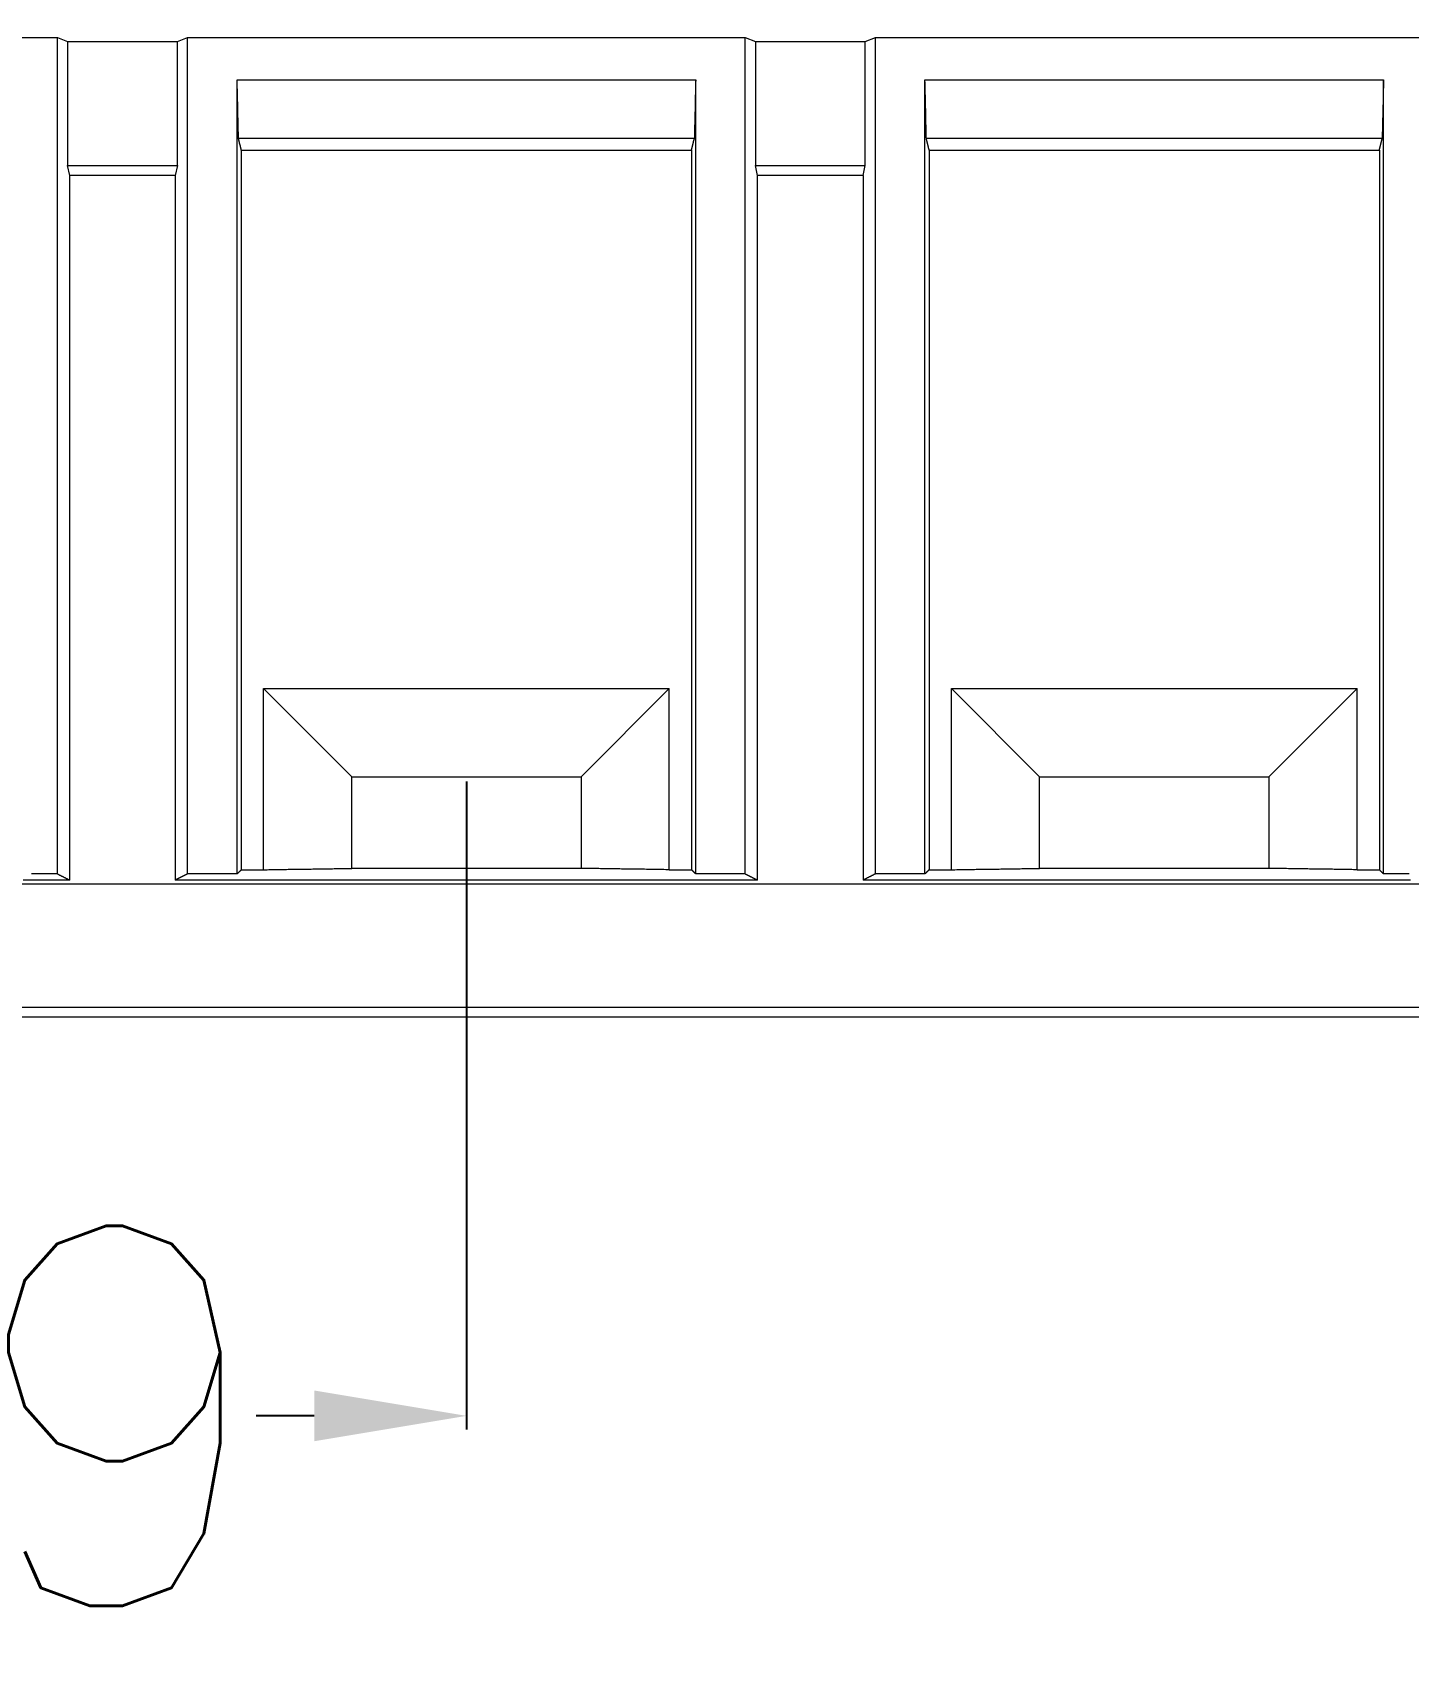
# Model space of a CAD drawing. Header units: millimetres. Extents: x 1136 to 1992, y 400 to 1005.
# Drawn here: x 1233.8 to 1251.89, y 635.07 to 656.54 of the extents above; entities that cross this region are included whole.
import ezdxf

# ---------------------------------------------------------------- set-up
doc = ezdxf.new("R2010")
doc.units = ezdxf.units.MM
doc.layers.add('6', color=7, linetype='Continuous', true_color=0xffffff)
doc.styles.get("Standard").update_dxf_attribs({"font": 'txt', "bigfont": 'gbcbig.shx'})
doc.dimstyles.get("Standard").update_dxf_attribs({"dimtxt": 5, "dimasz": 2, "dimexe": 0.18, "dimexo": 0.0625, "dimgap": 0.09, "dimtad": 0, "dimdec": 1, "dimdsep": 46, "dimtxsty": 'Standard', "dimcen": 0.09, "dimclrd": 5, "dimclre": 5, "dimclrt": 3, "dimadec": 0, "dimazin": 2, "dimtfac": 1, "dimtdec": 1, "dimtofl": 0, "dimtmove": 0, "dimatfit": 3, "dimfxl": 1, "dimtolj": 1, "dimtzin": 0, "dimarcsym": 0})

# ---------------------------------------------------------------- blocks, each defined once
blk = doc.blocks.new('*D105')
at = {"color": 5, "lineweight": -2}
for p, q in [((1212.867, 651.906), (1212.867, 662.823)), ((1214.867, 662.643), (1338.367, 662.643)), ((1481.212, 662.643), (1357.713, 662.643)), ((1483.212, 651.745), (1483.212, 662.823))]:
    blk.add_line(p, q, dxfattribs=at)
at = {"color": 5}
for points in [[(1214.867, 662.976), (1214.867, 662.31), (1212.867, 662.643)], [(1481.212, 662.976), (1481.212, 662.31), (1483.212, 662.643)]]:
    blk.add_solid(points, dxfattribs=at)
at = {"layer": 'Defpoints', "color": 0}
for p in [(1483.212, 662.643), (1212.867, 651.844), (1483.212, 651.683)]:
    blk.add_point(p, dxfattribs=at)
at = {"color": 3, "lineweight": 18, "insert": (1348.04, 662.643), "char_height": 5, "attachment_point": 5}
blk.add_mtext('\\A1;270.3', dxfattribs=at)
blk = doc.blocks.new('*D107')
at = {"color": 5, "lineweight": -2}
for p, q in [((1209.601, 655.745), (1209.601, 670.106)), ((1211.601, 669.926), (1337.95, 669.926)), ((1484.479, 669.926), (1358.13, 669.926)), ((1486.479, 655.792), (1486.479, 670.106))]:
    blk.add_line(p, q, dxfattribs=at)
at = {"color": 5}
for points in [[(1211.601, 670.259), (1211.601, 669.592), (1209.601, 669.926)], [(1484.479, 670.259), (1484.479, 669.592), (1486.479, 669.926)]]:
    blk.add_solid(points, dxfattribs=at)
at = {"layer": 'Defpoints', "color": 0}
for p in [(1486.479, 669.926), (1209.601, 655.682), (1486.479, 655.73)]:
    blk.add_point(p, dxfattribs=at)
at = {"color": 3, "lineweight": 18, "insert": (1348.04, 669.926), "char_height": 5, "attachment_point": 5}
blk.add_mtext('\\A1;276.9', dxfattribs=at)
blk = doc.blocks.new('*D109')
at = {"color": 5, "lineweight": -2}
for p, q in [((1239.5, 646.696), (1239.5, 638.172)), ((1230.455, 640.991), (1230.455, 638.172)), ((1232.455, 638.352), (1233.221, 638.352)), ((1237.5, 638.352), (1236.734, 638.352))]:
    blk.add_line(p, q, dxfattribs=at)
at = {"color": 5}
for points in [[(1232.455, 638.686), (1232.455, 638.019), (1230.455, 638.352)], [(1237.5, 638.686), (1237.5, 638.019), (1239.5, 638.352)]]:
    blk.add_solid(points, dxfattribs=at)
at = {"layer": 'Defpoints', "color": 0}
for p in [(1239.5, 646.758), (1230.455, 641.054), (1239.5, 638.352)]:
    blk.add_point(p, dxfattribs=at)
at = {"color": 3, "lineweight": 18, "insert": (1234.977, 638.352), "char_height": 5, "attachment_point": 5}
blk.add_mtext('\\A1;9', dxfattribs=at)

msp = doc.modelspace()

# ---------------------------------------------------------------- linework, layer by layer
at = {"layer": '6', "color": 92, "linetype": 'Continuous', "lineweight": 18}
for p, q in [((1226.788, 656.479), (1234.122, 656.479)), ((1234.122, 656.479), (1234.255, 656.426)), ((1234.122, 645.479), (1234.122, 656.479)), ((1234.255, 656.426), (1234.255, 654.794)), ((1234.255, 656.426), (1235.7, 656.426)), ((1235.7, 656.426), (1235.833, 656.479)), ((1235.7, 654.794), (1235.7, 656.426)), ((1235.833, 656.479), (1243.167, 656.479)), ((1235.833, 645.479), (1235.833, 656.479)), ((1243.167, 645.479), (1243.167, 656.479)), ((1243.167, 656.479), (1243.3, 656.426)), ((1243.3, 656.426), (1243.3, 654.794)), ((1243.3, 656.426), (1244.745, 656.426)), ((1244.745, 656.426), (1244.878, 656.479)), ((1244.745, 654.794), (1244.745, 656.426)), ((1244.878, 656.479), (1252.212, 656.479)), ((1244.878, 645.479), (1244.878, 656.479)), ((1236.485, 645.479), (1236.485, 655.924)), ((1242.515, 645.479), (1242.515, 655.924)), ((1245.53, 645.479), (1245.53, 655.924)), ((1251.56, 645.479), (1251.56, 655.924)), ((1236.54, 654.999), (1236.54, 645.535)), ((1242.46, 654.999), (1242.46, 645.535)), ((1245.585, 654.999), (1245.585, 645.535)), ((1251.505, 654.999), (1251.505, 645.535)), ((1234.255, 654.794), (1235.7, 654.794)), ((1234.283, 654.664), (1234.255, 654.794)), ((1235.7, 654.794), (1235.671, 654.664)), ((1243.3, 654.794), (1244.745, 654.794)), ((1243.328, 654.664), (1243.3, 654.794)), ((1244.716, 654.664), (1244.745, 654.794)), ((1234.283, 645.399), (1234.283, 654.664)), ((1235.671, 654.664), (1234.283, 654.664)), ((1235.671, 654.664), (1235.671, 645.399)), ((1243.328, 645.399), (1243.328, 654.664)), ((1244.716, 654.664), (1243.328, 654.664)), ((1244.716, 654.664), (1244.716, 645.399)), ((1236.832, 647.919), (1237.992, 646.758)), ((1236.832, 647.919), (1242.168, 647.919)), ((1236.832, 645.535), (1236.832, 647.919)), ((1242.168, 647.919), (1241.007, 646.758)), ((1242.168, 645.535), (1242.168, 647.919)), ((1245.877, 647.919), (1247.037, 646.758)), ((1245.877, 647.919), (1251.213, 647.919)), ((1245.877, 645.535), (1245.877, 647.919)), ((1251.213, 647.919), (1250.052, 646.758)), ((1251.213, 645.535), (1251.213, 647.919)), ((1237.992, 645.552), (1237.992, 646.758)), ((1237.992, 646.758), (1241.007, 646.758)), ((1241.007, 646.758), (1241.007, 645.552)), ((1247.037, 645.552), (1247.037, 646.758)), ((1247.037, 646.758), (1250.052, 646.758)), ((1250.052, 646.758), (1250.052, 645.552)), ((1217.792, 645.351), (1288.497, 645.351)), ((1342.613, 643.724), (1217.792, 643.724)), ((1219.401, 643.598), (1476.679, 643.598))]:
    msp.add_line(p, q, dxfattribs=at)
for points in [[(1236.485, 655.924), (1236.606, 655.924), (1236.726, 655.924), (1236.847, 655.924), (1236.967, 655.924), (1237.088, 655.924), (1237.209, 655.924), (1237.329, 655.924), (1237.45, 655.924), (1237.57, 655.924), (1237.691, 655.924), (1237.812, 655.924), (1237.932, 655.924), (1238.053, 655.924), (1238.173, 655.924), (1238.294, 655.924), (1238.415, 655.924), (1238.535, 655.924), (1238.656, 655.924), (1238.776, 655.924), (1238.897, 655.924), (1239.018, 655.924), (1239.138, 655.924), (1239.259, 655.924), (1239.379, 655.924), (1239.5, 655.924), (1239.621, 655.924), (1239.741, 655.924), (1239.862, 655.924), (1239.982, 655.924), (1240.103, 655.924), (1240.224, 655.924), (1240.344, 655.924), (1240.465, 655.924), (1240.585, 655.924), (1240.706, 655.924), (1240.827, 655.924), (1240.947, 655.924), (1241.068, 655.924), (1241.188, 655.924), (1241.309, 655.924), (1241.43, 655.924), (1241.55, 655.924), (1241.671, 655.924), (1241.791, 655.924), (1241.912, 655.924), (1242.033, 655.924), (1242.153, 655.924), (1242.274, 655.924), (1242.394, 655.924), (1242.515, 655.924)], [(1236.503, 655.15), (1236.502, 655.166), (1236.502, 655.181), (1236.501, 655.197), (1236.501, 655.212), (1236.501, 655.228), (1236.5, 655.243), (1236.5, 655.258), (1236.5, 655.274), (1236.499, 655.289), (1236.499, 655.305), (1236.499, 655.32), (1236.498, 655.336), (1236.498, 655.351), (1236.498, 655.367), (1236.497, 655.382), (1236.497, 655.398), (1236.497, 655.413), (1236.496, 655.429), (1236.496, 655.444), (1236.495, 655.46), (1236.495, 655.475), (1236.495, 655.491), (1236.494, 655.506), (1236.494, 655.522), (1236.494, 655.537), (1236.493, 655.552), (1236.493, 655.568), (1236.493, 655.583), (1236.492, 655.599), (1236.492, 655.614), (1236.492, 655.63), (1236.491, 655.645), (1236.491, 655.661), (1236.491, 655.676), (1236.49, 655.692), (1236.49, 655.707), (1236.49, 655.723), (1236.489, 655.738), (1236.489, 655.754), (1236.488, 655.769), (1236.488, 655.785), (1236.488, 655.8), (1236.487, 655.816), (1236.487, 655.831), (1236.487, 655.846), (1236.486, 655.862), (1236.486, 655.877), (1236.486, 655.893), (1236.485, 655.908), (1236.485, 655.924)], [(1242.515, 655.924), (1242.515, 655.908), (1242.514, 655.893), (1242.514, 655.877), (1242.514, 655.862), (1242.513, 655.846), (1242.513, 655.831), (1242.513, 655.816), (1242.512, 655.8), (1242.512, 655.785), (1242.511, 655.769), (1242.511, 655.754), (1242.511, 655.738), (1242.51, 655.723), (1242.51, 655.707), (1242.51, 655.692), (1242.509, 655.676), (1242.509, 655.661), (1242.509, 655.645), (1242.508, 655.63), (1242.508, 655.614), (1242.508, 655.599), (1242.507, 655.583), (1242.507, 655.568), (1242.507, 655.552), (1242.506, 655.537), (1242.506, 655.522), (1242.506, 655.506), (1242.505, 655.491), (1242.505, 655.475), (1242.504, 655.46), (1242.504, 655.444), (1242.504, 655.429), (1242.503, 655.413), (1242.503, 655.398), (1242.503, 655.382), (1242.502, 655.367), (1242.502, 655.351), (1242.502, 655.336), (1242.501, 655.32), (1242.501, 655.305), (1242.501, 655.289), (1242.5, 655.274), (1242.5, 655.258), (1242.5, 655.243), (1242.499, 655.228), (1242.499, 655.212), (1242.498, 655.197), (1242.498, 655.181), (1242.498, 655.166), (1242.497, 655.15)], [(1245.53, 655.924), (1245.651, 655.924), (1245.771, 655.924), (1245.892, 655.924), (1246.012, 655.924), (1246.133, 655.924), (1246.254, 655.924), (1246.374, 655.924), (1246.495, 655.924), (1246.615, 655.924), (1246.736, 655.924), (1246.857, 655.924), (1246.977, 655.924), (1247.098, 655.924), (1247.218, 655.924), (1247.339, 655.924), (1247.46, 655.924), (1247.58, 655.924), (1247.701, 655.924), (1247.821, 655.924), (1247.942, 655.924), (1248.063, 655.924), (1248.183, 655.924), (1248.304, 655.924), (1248.424, 655.924), (1248.545, 655.924), (1248.666, 655.924), (1248.786, 655.924), (1248.907, 655.924), (1249.027, 655.924), (1249.148, 655.924), (1249.269, 655.924), (1249.389, 655.924), (1249.51, 655.924), (1249.63, 655.924), (1249.751, 655.924), (1249.872, 655.924), (1249.992, 655.924), (1250.113, 655.924), (1250.233, 655.924), (1250.354, 655.924), (1250.475, 655.924), (1250.595, 655.924), (1250.716, 655.924), (1250.836, 655.924), (1250.957, 655.924), (1251.078, 655.924), (1251.198, 655.924), (1251.319, 655.924), (1251.439, 655.924), (1251.56, 655.924)], [(1245.548, 655.15), (1245.547, 655.166), (1245.547, 655.181), (1245.546, 655.197), (1245.546, 655.212), (1245.546, 655.228), (1245.545, 655.243), (1245.545, 655.258), (1245.545, 655.274), (1245.544, 655.289), (1245.544, 655.305), (1245.544, 655.32), (1245.543, 655.336), (1245.543, 655.351), (1245.543, 655.367), (1245.542, 655.382), (1245.542, 655.398), (1245.542, 655.413), (1245.541, 655.429), (1245.541, 655.444), (1245.54, 655.46), (1245.54, 655.475), (1245.54, 655.491), (1245.539, 655.506), (1245.539, 655.522), (1245.539, 655.537), (1245.538, 655.552), (1245.538, 655.568), (1245.538, 655.583), (1245.537, 655.599), (1245.537, 655.614), (1245.537, 655.63), (1245.536, 655.645), (1245.536, 655.661), (1245.536, 655.676), (1245.535, 655.692), (1245.535, 655.707), (1245.535, 655.723), (1245.534, 655.738), (1245.534, 655.754), (1245.533, 655.769), (1245.533, 655.785), (1245.533, 655.8), (1245.532, 655.816), (1245.532, 655.831), (1245.532, 655.846), (1245.531, 655.862), (1245.531, 655.877), (1245.531, 655.893), (1245.53, 655.908), (1245.53, 655.924)], [(1251.56, 655.924), (1251.56, 655.908), (1251.559, 655.893), (1251.559, 655.877), (1251.559, 655.862), (1251.558, 655.846), (1251.558, 655.831), (1251.558, 655.816), (1251.557, 655.8), (1251.557, 655.785), (1251.556, 655.769), (1251.556, 655.754), (1251.556, 655.738), (1251.555, 655.723), (1251.555, 655.707), (1251.555, 655.692), (1251.554, 655.676), (1251.554, 655.661), (1251.554, 655.645), (1251.553, 655.63), (1251.553, 655.614), (1251.553, 655.599), (1251.552, 655.583), (1251.552, 655.568), (1251.552, 655.552), (1251.551, 655.537), (1251.551, 655.522), (1251.551, 655.506), (1251.55, 655.491), (1251.55, 655.475), (1251.549, 655.46), (1251.549, 655.444), (1251.549, 655.429), (1251.548, 655.413), (1251.548, 655.398), (1251.548, 655.382), (1251.547, 655.367), (1251.547, 655.351), (1251.547, 655.336), (1251.546, 655.32), (1251.546, 655.305), (1251.546, 655.289), (1251.545, 655.274), (1251.545, 655.258), (1251.545, 655.243), (1251.544, 655.228), (1251.544, 655.212), (1251.543, 655.197), (1251.543, 655.181), (1251.543, 655.166), (1251.542, 655.15)], [(1236.54, 654.999), (1236.539, 655.002), (1236.539, 655.005), (1236.538, 655.008), (1236.537, 655.011), (1236.536, 655.014), (1236.536, 655.017), (1236.535, 655.02), (1236.534, 655.023), (1236.533, 655.026), (1236.533, 655.029), (1236.532, 655.032), (1236.531, 655.035), (1236.53, 655.038), (1236.53, 655.041), (1236.529, 655.045), (1236.528, 655.048), (1236.527, 655.051), (1236.527, 655.054), (1236.526, 655.057), (1236.525, 655.06), (1236.524, 655.063), (1236.524, 655.066), (1236.523, 655.069), (1236.522, 655.072), (1236.521, 655.075), (1236.521, 655.078), (1236.52, 655.081), (1236.519, 655.084), (1236.518, 655.087), (1236.518, 655.09), (1236.517, 655.093), (1236.516, 655.096), (1236.515, 655.099), (1236.515, 655.102), (1236.514, 655.105), (1236.513, 655.108), (1236.512, 655.111), (1236.512, 655.114), (1236.511, 655.117), (1236.51, 655.12), (1236.509, 655.123), (1236.509, 655.126), (1236.508, 655.129), (1236.507, 655.132), (1236.506, 655.135), (1236.506, 655.138), (1236.505, 655.141), (1236.504, 655.144), (1236.503, 655.147), (1236.503, 655.15)], [(1242.497, 655.15), (1242.378, 655.15), (1242.258, 655.15), (1242.138, 655.15), (1242.018, 655.15), (1241.898, 655.15), (1241.778, 655.15), (1241.658, 655.15), (1241.538, 655.15), (1241.418, 655.15), (1241.298, 655.15), (1241.179, 655.15), (1241.059, 655.15), (1240.939, 655.15), (1240.819, 655.15), (1240.699, 655.15), (1240.579, 655.15), (1240.459, 655.15), (1240.339, 655.15), (1240.219, 655.15), (1240.099, 655.15), (1239.98, 655.15), (1239.86, 655.15), (1239.74, 655.15), (1239.62, 655.15), (1239.5, 655.15), (1239.38, 655.15), (1239.26, 655.15), (1239.14, 655.15), (1239.02, 655.15), (1238.9, 655.15), (1238.781, 655.15), (1238.661, 655.15), (1238.541, 655.15), (1238.421, 655.15), (1238.301, 655.15), (1238.181, 655.15), (1238.061, 655.15), (1237.941, 655.15), (1237.821, 655.15), (1237.701, 655.15), (1237.582, 655.15), (1237.462, 655.15), (1237.342, 655.15), (1237.222, 655.15), (1237.102, 655.15), (1236.982, 655.15), (1236.862, 655.15), (1236.742, 655.15), (1236.622, 655.15), (1236.503, 655.15)], [(1242.46, 654.999), (1242.46, 655.002), (1242.461, 655.005), (1242.462, 655.008), (1242.463, 655.011), (1242.463, 655.014), (1242.464, 655.017), (1242.465, 655.02), (1242.466, 655.023), (1242.467, 655.026), (1242.467, 655.029), (1242.468, 655.032), (1242.469, 655.035), (1242.47, 655.038), (1242.47, 655.041), (1242.471, 655.045), (1242.472, 655.048), (1242.473, 655.051), (1242.473, 655.054), (1242.474, 655.057), (1242.475, 655.06), (1242.476, 655.063), (1242.476, 655.066), (1242.477, 655.069), (1242.478, 655.072), (1242.479, 655.075), (1242.479, 655.078), (1242.48, 655.081), (1242.481, 655.084), (1242.482, 655.087), (1242.482, 655.09), (1242.483, 655.093), (1242.484, 655.096), (1242.485, 655.099), (1242.485, 655.102), (1242.486, 655.105), (1242.487, 655.108), (1242.488, 655.111), (1242.488, 655.114), (1242.489, 655.117), (1242.49, 655.12), (1242.491, 655.123), (1242.491, 655.126), (1242.492, 655.129), (1242.493, 655.132), (1242.494, 655.135), (1242.494, 655.138), (1242.495, 655.141), (1242.496, 655.144), (1242.497, 655.147), (1242.497, 655.15)], [(1251.542, 655.15), (1251.423, 655.15), (1251.303, 655.15), (1251.183, 655.15), (1251.063, 655.15), (1250.943, 655.15), (1250.823, 655.15), (1250.703, 655.15), (1250.583, 655.15), (1250.463, 655.15), (1250.343, 655.15), (1250.224, 655.15), (1250.104, 655.15), (1249.984, 655.15), (1249.864, 655.15), (1249.744, 655.15), (1249.624, 655.15), (1249.504, 655.15), (1249.384, 655.15), (1249.264, 655.15), (1249.144, 655.15), (1249.025, 655.15), (1248.905, 655.15), (1248.785, 655.15), (1248.665, 655.15), (1248.545, 655.15), (1248.425, 655.15), (1248.305, 655.15), (1248.185, 655.15), (1248.065, 655.15), (1247.945, 655.15), (1247.826, 655.15), (1247.706, 655.15), (1247.586, 655.15), (1247.466, 655.15), (1247.346, 655.15), (1247.226, 655.15), (1247.106, 655.15), (1246.986, 655.15), (1246.866, 655.15), (1246.746, 655.15), (1246.627, 655.15), (1246.507, 655.15), (1246.387, 655.15), (1246.267, 655.15), (1246.147, 655.15), (1246.027, 655.15), (1245.907, 655.15), (1245.787, 655.15), (1245.667, 655.15), (1245.548, 655.15)], [(1245.585, 654.999), (1245.584, 655.002), (1245.584, 655.005), (1245.583, 655.008), (1245.582, 655.011), (1245.581, 655.014), (1245.581, 655.017), (1245.58, 655.02), (1245.579, 655.023), (1245.578, 655.026), (1245.578, 655.029), (1245.577, 655.032), (1245.576, 655.035), (1245.575, 655.038), (1245.575, 655.041), (1245.574, 655.045), (1245.573, 655.048), (1245.572, 655.051), (1245.572, 655.054), (1245.571, 655.057), (1245.57, 655.06), (1245.569, 655.063), (1245.569, 655.066), (1245.568, 655.069), (1245.567, 655.072), (1245.566, 655.075), (1245.566, 655.078), (1245.565, 655.081), (1245.564, 655.084), (1245.563, 655.087), (1245.563, 655.09), (1245.562, 655.093), (1245.561, 655.096), (1245.56, 655.099), (1245.56, 655.102), (1245.559, 655.105), (1245.558, 655.108), (1245.557, 655.111), (1245.557, 655.114), (1245.556, 655.117), (1245.555, 655.12), (1245.554, 655.123), (1245.554, 655.126), (1245.553, 655.129), (1245.552, 655.132), (1245.551, 655.135), (1245.551, 655.138), (1245.55, 655.141), (1245.549, 655.144), (1245.548, 655.147), (1245.548, 655.15)], [(1251.505, 654.999), (1251.505, 655.002), (1251.506, 655.005), (1251.507, 655.008), (1251.508, 655.011), (1251.508, 655.014), (1251.509, 655.017), (1251.51, 655.02), (1251.511, 655.023), (1251.512, 655.026), (1251.512, 655.029), (1251.513, 655.032), (1251.514, 655.035), (1251.515, 655.038), (1251.515, 655.041), (1251.516, 655.045), (1251.517, 655.048), (1251.518, 655.051), (1251.518, 655.054), (1251.519, 655.057), (1251.52, 655.06), (1251.521, 655.063), (1251.521, 655.066), (1251.522, 655.069), (1251.523, 655.072), (1251.524, 655.075), (1251.524, 655.078), (1251.525, 655.081), (1251.526, 655.084), (1251.527, 655.087), (1251.527, 655.09), (1251.528, 655.093), (1251.529, 655.096), (1251.53, 655.099), (1251.53, 655.102), (1251.531, 655.105), (1251.532, 655.108), (1251.533, 655.111), (1251.533, 655.114), (1251.534, 655.117), (1251.535, 655.12), (1251.536, 655.123), (1251.536, 655.126), (1251.537, 655.129), (1251.538, 655.132), (1251.539, 655.135), (1251.539, 655.138), (1251.54, 655.141), (1251.541, 655.144), (1251.542, 655.147), (1251.542, 655.15)], [(1236.54, 654.999), (1236.659, 654.999), (1236.777, 654.999), (1236.895, 654.999), (1237.014, 654.999), (1237.132, 654.999), (1237.251, 654.999), (1237.369, 654.999), (1237.487, 654.999), (1237.606, 654.999), (1237.724, 654.999), (1237.843, 654.999), (1237.961, 654.999), (1238.079, 654.999), (1238.198, 654.999), (1238.316, 654.999), (1238.434, 654.999), (1238.553, 654.999), (1238.671, 654.999), (1238.79, 654.999), (1238.908, 654.999), (1239.026, 654.999), (1239.145, 654.999), (1239.263, 654.999), (1239.382, 654.999), (1239.5, 654.999), (1239.618, 654.999), (1239.737, 654.999), (1239.855, 654.999), (1239.974, 654.999), (1240.092, 654.999), (1240.21, 654.999), (1240.329, 654.999), (1240.447, 654.999), (1240.565, 654.999), (1240.684, 654.999), (1240.802, 654.999), (1240.921, 654.999), (1241.039, 654.999), (1241.157, 654.999), (1241.276, 654.999), (1241.394, 654.999), (1241.513, 654.999), (1241.631, 654.999), (1241.749, 654.999), (1241.868, 654.999), (1241.986, 654.999), (1242.105, 654.999), (1242.223, 654.999), (1242.341, 654.999), (1242.46, 654.999)], [(1245.585, 654.999), (1245.704, 654.999), (1245.822, 654.999), (1245.94, 654.999), (1246.059, 654.999), (1246.177, 654.999), (1246.296, 654.999), (1246.414, 654.999), (1246.532, 654.999), (1246.651, 654.999), (1246.769, 654.999), (1246.888, 654.999), (1247.006, 654.999), (1247.124, 654.999), (1247.243, 654.999), (1247.361, 654.999), (1247.479, 654.999), (1247.598, 654.999), (1247.716, 654.999), (1247.835, 654.999), (1247.953, 654.999), (1248.071, 654.999), (1248.19, 654.999), (1248.308, 654.999), (1248.427, 654.999), (1248.545, 654.999), (1248.663, 654.999), (1248.782, 654.999), (1248.9, 654.999), (1249.019, 654.999), (1249.137, 654.999), (1249.255, 654.999), (1249.374, 654.999), (1249.492, 654.999), (1249.61, 654.999), (1249.729, 654.999), (1249.847, 654.999), (1249.966, 654.999), (1250.084, 654.999), (1250.202, 654.999), (1250.321, 654.999), (1250.439, 654.999), (1250.558, 654.999), (1250.676, 654.999), (1250.794, 654.999), (1250.913, 654.999), (1251.031, 654.999), (1251.15, 654.999), (1251.268, 654.999), (1251.386, 654.999), (1251.505, 654.999)], [(1234.122, 645.479), (1234.109, 645.479), (1234.096, 645.479), (1234.083, 645.479), (1234.07, 645.479), (1234.057, 645.479), (1234.044, 645.479), (1234.031, 645.479), (1234.018, 645.479), (1234.005, 645.479), (1233.992, 645.479), (1233.979, 645.479), (1233.966, 645.479), (1233.953, 645.479), (1233.94, 645.479), (1233.926, 645.479), (1233.913, 645.479), (1233.9, 645.479), (1233.887, 645.479), (1233.874, 645.479), (1233.861, 645.479), (1233.848, 645.479), (1233.835, 645.479), (1233.822, 645.479), (1233.809, 645.479), (1233.796, 645.479), (1233.783, 645.479)], [(1234.122, 645.479), (1234.125, 645.478), (1234.129, 645.476), (1234.132, 645.475), (1234.135, 645.473), (1234.138, 645.471), (1234.141, 645.47), (1234.145, 645.468), (1234.148, 645.467), (1234.151, 645.465), (1234.154, 645.463), (1234.158, 645.462), (1234.161, 645.46), (1234.164, 645.458), (1234.167, 645.457), (1234.171, 645.455), (1234.174, 645.454), (1234.177, 645.452), (1234.18, 645.45), (1234.183, 645.449), (1234.187, 645.447), (1234.19, 645.446), (1234.193, 645.444), (1234.196, 645.442), (1234.2, 645.441), (1234.203, 645.439), (1234.206, 645.437), (1234.209, 645.436), (1234.212, 645.434), (1234.216, 645.433), (1234.219, 645.431), (1234.222, 645.429), (1234.225, 645.428), (1234.229, 645.426), (1234.232, 645.425), (1234.235, 645.423), (1234.238, 645.421), (1234.242, 645.42), (1234.245, 645.418), (1234.248, 645.416), (1234.251, 645.415), (1234.254, 645.413), (1234.258, 645.412), (1234.261, 645.41), (1234.264, 645.408), (1234.267, 645.407), (1234.271, 645.405), (1234.274, 645.404), (1234.277, 645.402), (1234.28, 645.4), (1234.283, 645.399)], [(1235.833, 645.479), (1235.83, 645.478), (1235.826, 645.476), (1235.823, 645.475), (1235.82, 645.473), (1235.817, 645.471), (1235.813, 645.47), (1235.81, 645.468), (1235.807, 645.467), (1235.804, 645.465), (1235.801, 645.463), (1235.797, 645.462), (1235.794, 645.46), (1235.791, 645.458), (1235.788, 645.457), (1235.784, 645.455), (1235.781, 645.454), (1235.778, 645.452), (1235.775, 645.45), (1235.772, 645.449), (1235.768, 645.447), (1235.765, 645.446), (1235.762, 645.444), (1235.759, 645.442), (1235.755, 645.441), (1235.752, 645.439), (1235.749, 645.437), (1235.746, 645.436), (1235.742, 645.434), (1235.739, 645.433), (1235.736, 645.431), (1235.733, 645.429), (1235.73, 645.428), (1235.726, 645.426), (1235.723, 645.425), (1235.72, 645.423), (1235.717, 645.421), (1235.713, 645.42), (1235.71, 645.418), (1235.707, 645.416), (1235.704, 645.415), (1235.701, 645.413), (1235.697, 645.412), (1235.694, 645.41), (1235.691, 645.408), (1235.688, 645.407), (1235.684, 645.405), (1235.681, 645.404), (1235.678, 645.402), (1235.675, 645.4), (1235.671, 645.399)], [(1236.485, 645.479), (1236.472, 645.479), (1236.459, 645.479), (1236.446, 645.479), (1236.433, 645.479), (1236.42, 645.479), (1236.407, 645.479), (1236.394, 645.479), (1236.381, 645.479), (1236.368, 645.479), (1236.355, 645.479), (1236.342, 645.479), (1236.328, 645.479), (1236.315, 645.479), (1236.302, 645.479), (1236.289, 645.479), (1236.276, 645.479), (1236.263, 645.479), (1236.25, 645.479), (1236.237, 645.479), (1236.224, 645.479), (1236.211, 645.479), (1236.198, 645.479), (1236.185, 645.479), (1236.172, 645.479), (1236.159, 645.479), (1236.146, 645.479), (1236.133, 645.479), (1236.12, 645.479), (1236.107, 645.479), (1236.094, 645.479), (1236.081, 645.479), (1236.068, 645.479), (1236.055, 645.479), (1236.042, 645.479), (1236.028, 645.479), (1236.015, 645.479), (1236.002, 645.479), (1235.989, 645.479), (1235.976, 645.479), (1235.963, 645.479), (1235.95, 645.479), (1235.937, 645.479), (1235.924, 645.479), (1235.911, 645.479), (1235.898, 645.479), (1235.885, 645.479), (1235.872, 645.479), (1235.859, 645.479), (1235.846, 645.479), (1235.833, 645.479)], [(1236.54, 645.535), (1236.539, 645.534), (1236.538, 645.532), (1236.537, 645.531), (1236.536, 645.53), (1236.535, 645.529), (1236.534, 645.528), (1236.532, 645.527), (1236.531, 645.526), (1236.53, 645.525), (1236.529, 645.524), (1236.528, 645.523), (1236.527, 645.521), (1236.526, 645.52), (1236.525, 645.519), (1236.524, 645.518), (1236.523, 645.517), (1236.521, 645.516), (1236.52, 645.515), (1236.519, 645.514), (1236.518, 645.513), (1236.517, 645.511), (1236.516, 645.51), (1236.515, 645.509), (1236.514, 645.508), (1236.513, 645.507), (1236.511, 645.506), (1236.51, 645.505), (1236.509, 645.504), (1236.508, 645.503), (1236.507, 645.502), (1236.506, 645.5), (1236.505, 645.499), (1236.504, 645.498), (1236.503, 645.497), (1236.502, 645.496), (1236.5, 645.495), (1236.499, 645.494), (1236.498, 645.493), (1236.497, 645.492), (1236.496, 645.49), (1236.495, 645.489), (1236.494, 645.488), (1236.493, 645.487), (1236.492, 645.486), (1236.491, 645.485), (1236.489, 645.484), (1236.488, 645.483), (1236.487, 645.482), (1236.486, 645.481), (1236.485, 645.479)], [(1236.54, 645.535), (1236.546, 645.535), (1236.552, 645.535), (1236.558, 645.535), (1236.564, 645.535), (1236.569, 645.535), (1236.575, 645.535), (1236.581, 645.535), (1236.587, 645.535), (1236.593, 645.535), (1236.599, 645.535), (1236.604, 645.535), (1236.61, 645.535), (1236.616, 645.535), (1236.622, 645.535), (1236.628, 645.535), (1236.634, 645.535), (1236.639, 645.535), (1236.645, 645.535), (1236.651, 645.535), (1236.657, 645.535), (1236.663, 645.535), (1236.669, 645.535), (1236.674, 645.535), (1236.68, 645.535), (1236.686, 645.535), (1236.692, 645.535), (1236.698, 645.535), (1236.704, 645.535), (1236.709, 645.535), (1236.715, 645.535), (1236.721, 645.535), (1236.727, 645.535), (1236.733, 645.535), (1236.739, 645.535), (1236.744, 645.535), (1236.75, 645.535), (1236.756, 645.535), (1236.762, 645.535), (1236.768, 645.535), (1236.774, 645.535), (1236.779, 645.535), (1236.785, 645.535), (1236.791, 645.535), (1236.797, 645.535), (1236.803, 645.535), (1236.809, 645.535), (1236.814, 645.535), (1236.82, 645.535), (1236.826, 645.535), (1236.832, 645.535)], [(1236.832, 645.535), (1236.855, 645.535), (1236.878, 645.535), (1236.902, 645.536), (1236.925, 645.536), (1236.948, 645.536), (1236.971, 645.537), (1236.994, 645.537), (1237.018, 645.537), (1237.041, 645.538), (1237.064, 645.538), (1237.087, 645.539), (1237.111, 645.539), (1237.134, 645.539), (1237.157, 645.54), (1237.18, 645.54), (1237.203, 645.54), (1237.227, 645.541), (1237.25, 645.541), (1237.273, 645.541), (1237.296, 645.542), (1237.319, 645.542), (1237.343, 645.542), (1237.366, 645.543), (1237.389, 645.543), (1237.412, 645.543), (1237.435, 645.544), (1237.459, 645.544), (1237.482, 645.545), (1237.505, 645.545), (1237.528, 645.545), (1237.551, 645.546), (1237.575, 645.546), (1237.598, 645.546), (1237.621, 645.547), (1237.644, 645.547), (1237.668, 645.547), (1237.691, 645.548), (1237.714, 645.548), (1237.737, 645.548), (1237.76, 645.549), (1237.784, 645.549), (1237.807, 645.549), (1237.83, 645.55), (1237.853, 645.55), (1237.876, 645.55), (1237.9, 645.551), (1237.923, 645.551), (1237.946, 645.552), (1237.969, 645.552), (1237.992, 645.552)], [(1241.007, 645.552), (1240.947, 645.552), (1240.887, 645.552), (1240.827, 645.552), (1240.766, 645.552), (1240.706, 645.552), (1240.646, 645.552), (1240.585, 645.552), (1240.525, 645.552), (1240.465, 645.552), (1240.404, 645.552), (1240.344, 645.552), (1240.284, 645.552), (1240.224, 645.552), (1240.163, 645.552), (1240.103, 645.552), (1240.043, 645.552), (1239.982, 645.552), (1239.922, 645.552), (1239.862, 645.552), (1239.801, 645.552), (1239.741, 645.552), (1239.681, 645.552), (1239.621, 645.552), (1239.56, 645.552), (1239.5, 645.552), (1239.44, 645.552), (1239.379, 645.552), (1239.319, 645.552), (1239.259, 645.552), (1239.198, 645.552), (1239.138, 645.552), (1239.078, 645.552), (1239.018, 645.552), (1238.957, 645.552), (1238.897, 645.552), (1238.837, 645.552), (1238.776, 645.552), (1238.716, 645.552), (1238.656, 645.552), (1238.595, 645.552), (1238.535, 645.552), (1238.475, 645.552), (1238.415, 645.552), (1238.354, 645.552), (1238.294, 645.552), (1238.234, 645.552), (1238.173, 645.552), (1238.113, 645.552), (1238.053, 645.552), (1237.992, 645.552)], [(1242.168, 645.535), (1242.145, 645.535), (1242.122, 645.535), (1242.098, 645.536), (1242.075, 645.536), (1242.052, 645.536), (1242.029, 645.537), (1242.005, 645.537), (1241.982, 645.537), (1241.959, 645.538), (1241.936, 645.538), (1241.913, 645.539), (1241.889, 645.539), (1241.866, 645.539), (1241.843, 645.54), (1241.82, 645.54), (1241.797, 645.54), (1241.773, 645.541), (1241.75, 645.541), (1241.727, 645.541), (1241.704, 645.542), (1241.681, 645.542), (1241.657, 645.542), (1241.634, 645.543), (1241.611, 645.543), (1241.588, 645.543), (1241.565, 645.544), (1241.541, 645.544), (1241.518, 645.545), (1241.495, 645.545), (1241.472, 645.545), (1241.448, 645.546), (1241.425, 645.546), (1241.402, 645.546), (1241.379, 645.547), (1241.356, 645.547), (1241.332, 645.547), (1241.309, 645.548), (1241.286, 645.548), (1241.263, 645.548), (1241.24, 645.549), (1241.216, 645.549), (1241.193, 645.549), (1241.17, 645.55), (1241.147, 645.55), (1241.124, 645.55), (1241.1, 645.551), (1241.077, 645.551), (1241.054, 645.552), (1241.031, 645.552), (1241.007, 645.552)], [(1242.168, 645.535), (1242.174, 645.535), (1242.18, 645.535), (1242.185, 645.535), (1242.191, 645.535), (1242.197, 645.535), (1242.203, 645.535), (1242.209, 645.535), (1242.215, 645.535), (1242.22, 645.535), (1242.226, 645.535), (1242.232, 645.535), (1242.238, 645.535), (1242.244, 645.535), (1242.25, 645.535), (1242.255, 645.535), (1242.261, 645.535), (1242.267, 645.535), (1242.273, 645.535), (1242.279, 645.535), (1242.285, 645.535), (1242.29, 645.535), (1242.296, 645.535), (1242.302, 645.535), (1242.308, 645.535), (1242.314, 645.535), (1242.32, 645.535), (1242.326, 645.535), (1242.331, 645.535), (1242.337, 645.535), (1242.343, 645.535), (1242.349, 645.535), (1242.355, 645.535), (1242.361, 645.535), (1242.366, 645.535), (1242.372, 645.535), (1242.378, 645.535), (1242.384, 645.535), (1242.39, 645.535), (1242.396, 645.535), (1242.401, 645.535), (1242.407, 645.535), (1242.413, 645.535), (1242.419, 645.535), (1242.425, 645.535), (1242.431, 645.535), (1242.436, 645.535), (1242.442, 645.535), (1242.448, 645.535), (1242.454, 645.535), (1242.46, 645.535)], [(1242.515, 645.479), (1242.514, 645.481), (1242.513, 645.482), (1242.512, 645.483), (1242.511, 645.484), (1242.509, 645.485), (1242.508, 645.486), (1242.507, 645.487), (1242.506, 645.488), (1242.505, 645.489), (1242.504, 645.49), (1242.503, 645.492), (1242.502, 645.493), (1242.501, 645.494), (1242.5, 645.495), (1242.498, 645.496), (1242.497, 645.497), (1242.496, 645.498), (1242.495, 645.499), (1242.494, 645.5), (1242.493, 645.502), (1242.492, 645.503), (1242.491, 645.504), (1242.49, 645.505), (1242.488, 645.506), (1242.487, 645.507), (1242.486, 645.508), (1242.485, 645.509), (1242.484, 645.51), (1242.483, 645.511), (1242.482, 645.513), (1242.481, 645.514), (1242.48, 645.515), (1242.479, 645.516), (1242.477, 645.517), (1242.476, 645.518), (1242.475, 645.519), (1242.474, 645.52), (1242.473, 645.521), (1242.472, 645.523), (1242.471, 645.524), (1242.47, 645.525), (1242.469, 645.526), (1242.467, 645.527), (1242.466, 645.528), (1242.465, 645.529), (1242.464, 645.53), (1242.463, 645.531), (1242.462, 645.532), (1242.461, 645.534), (1242.46, 645.535)], [(1243.167, 645.479), (1243.154, 645.479), (1243.141, 645.479), (1243.128, 645.479), (1243.115, 645.479), (1243.102, 645.479), (1243.089, 645.479), (1243.076, 645.479), (1243.063, 645.479), (1243.05, 645.479), (1243.037, 645.479), (1243.024, 645.479), (1243.011, 645.479), (1242.998, 645.479), (1242.985, 645.479), (1242.971, 645.479), (1242.958, 645.479), (1242.945, 645.479), (1242.932, 645.479), (1242.919, 645.479), (1242.906, 645.479), (1242.893, 645.479), (1242.88, 645.479), (1242.867, 645.479), (1242.854, 645.479), (1242.841, 645.479), (1242.828, 645.479), (1242.815, 645.479), (1242.802, 645.479), (1242.789, 645.479), (1242.776, 645.479), (1242.763, 645.479), (1242.75, 645.479), (1242.737, 645.479), (1242.724, 645.479), (1242.711, 645.479), (1242.698, 645.479), (1242.685, 645.479), (1242.671, 645.479), (1242.658, 645.479), (1242.645, 645.479), (1242.632, 645.479), (1242.619, 645.479), (1242.606, 645.479), (1242.593, 645.479), (1242.58, 645.479), (1242.567, 645.479), (1242.554, 645.479), (1242.541, 645.479), (1242.528, 645.479), (1242.515, 645.479)], [(1243.167, 645.479), (1243.17, 645.478), (1243.174, 645.476), (1243.177, 645.475), (1243.18, 645.473), (1243.183, 645.471), (1243.186, 645.47), (1243.19, 645.468), (1243.193, 645.467), (1243.196, 645.465), (1243.199, 645.463), (1243.203, 645.462), (1243.206, 645.46), (1243.209, 645.458), (1243.212, 645.457), (1243.216, 645.455), (1243.219, 645.454), (1243.222, 645.452), (1243.225, 645.45), (1243.228, 645.449), (1243.232, 645.447), (1243.235, 645.446), (1243.238, 645.444), (1243.241, 645.442), (1243.245, 645.441), (1243.248, 645.439), (1243.251, 645.437), (1243.254, 645.436), (1243.257, 645.434), (1243.261, 645.433), (1243.264, 645.431), (1243.267, 645.429), (1243.27, 645.428), (1243.274, 645.426), (1243.277, 645.425), (1243.28, 645.423), (1243.283, 645.421), (1243.287, 645.42), (1243.29, 645.418), (1243.293, 645.416), (1243.296, 645.415), (1243.299, 645.413), (1243.303, 645.412), (1243.306, 645.41), (1243.309, 645.408), (1243.312, 645.407), (1243.316, 645.405), (1243.319, 645.404), (1243.322, 645.402), (1243.325, 645.4), (1243.328, 645.399)], [(1244.878, 645.479), (1244.875, 645.478), (1244.871, 645.476), (1244.868, 645.475), (1244.865, 645.473), (1244.862, 645.471), (1244.858, 645.47), (1244.855, 645.468), (1244.852, 645.467), (1244.849, 645.465), (1244.846, 645.463), (1244.842, 645.462), (1244.839, 645.46), (1244.836, 645.458), (1244.833, 645.457), (1244.829, 645.455), (1244.826, 645.454), (1244.823, 645.452), (1244.82, 645.45), (1244.817, 645.449), (1244.813, 645.447), (1244.81, 645.446), (1244.807, 645.444), (1244.804, 645.442), (1244.8, 645.441), (1244.797, 645.439), (1244.794, 645.437), (1244.791, 645.436), (1244.787, 645.434), (1244.784, 645.433), (1244.781, 645.431), (1244.778, 645.429), (1244.775, 645.428), (1244.771, 645.426), (1244.768, 645.425), (1244.765, 645.423), (1244.762, 645.421), (1244.758, 645.42), (1244.755, 645.418), (1244.752, 645.416), (1244.749, 645.415), (1244.746, 645.413), (1244.742, 645.412), (1244.739, 645.41), (1244.736, 645.408), (1244.733, 645.407), (1244.729, 645.405), (1244.726, 645.404), (1244.723, 645.402), (1244.72, 645.4), (1244.716, 645.399)], [(1245.53, 645.479), (1245.517, 645.479), (1245.504, 645.479), (1245.491, 645.479), (1245.478, 645.479), (1245.465, 645.479), (1245.452, 645.479), (1245.439, 645.479), (1245.426, 645.479), (1245.413, 645.479), (1245.4, 645.479), (1245.387, 645.479), (1245.373, 645.479), (1245.36, 645.479), (1245.347, 645.479), (1245.334, 645.479), (1245.321, 645.479), (1245.308, 645.479), (1245.295, 645.479), (1245.282, 645.479), (1245.269, 645.479), (1245.256, 645.479), (1245.243, 645.479), (1245.23, 645.479), (1245.217, 645.479), (1245.204, 645.479), (1245.191, 645.479), (1245.178, 645.479), (1245.165, 645.479), (1245.152, 645.479), (1245.139, 645.479), (1245.126, 645.479), (1245.113, 645.479), (1245.1, 645.479), (1245.087, 645.479), (1245.073, 645.479), (1245.06, 645.479), (1245.047, 645.479), (1245.034, 645.479), (1245.021, 645.479), (1245.008, 645.479), (1244.995, 645.479), (1244.982, 645.479), (1244.969, 645.479), (1244.956, 645.479), (1244.943, 645.479), (1244.93, 645.479), (1244.917, 645.479), (1244.904, 645.479), (1244.891, 645.479), (1244.878, 645.479)], [(1245.585, 645.535), (1245.584, 645.534), (1245.583, 645.532), (1245.582, 645.531), (1245.581, 645.53), (1245.58, 645.529), (1245.579, 645.528), (1245.577, 645.527), (1245.576, 645.526), (1245.575, 645.525), (1245.574, 645.524), (1245.573, 645.523), (1245.572, 645.521), (1245.571, 645.52), (1245.57, 645.519), (1245.569, 645.518), (1245.568, 645.517), (1245.566, 645.516), (1245.565, 645.515), (1245.564, 645.514), (1245.563, 645.513), (1245.562, 645.511), (1245.561, 645.51), (1245.56, 645.509), (1245.559, 645.508), (1245.558, 645.507), (1245.556, 645.506), (1245.555, 645.505), (1245.554, 645.504), (1245.553, 645.503), (1245.552, 645.502), (1245.551, 645.5), (1245.55, 645.499), (1245.549, 645.498), (1245.548, 645.497), (1245.547, 645.496), (1245.545, 645.495), (1245.544, 645.494), (1245.543, 645.493), (1245.542, 645.492), (1245.541, 645.49), (1245.54, 645.489), (1245.539, 645.488), (1245.538, 645.487), (1245.537, 645.486), (1245.536, 645.485), (1245.534, 645.484), (1245.533, 645.483), (1245.532, 645.482), (1245.531, 645.481), (1245.53, 645.479)], [(1245.585, 645.535), (1245.591, 645.535), (1245.597, 645.535), (1245.603, 645.535), (1245.609, 645.535), (1245.614, 645.535), (1245.62, 645.535), (1245.626, 645.535), (1245.632, 645.535), (1245.638, 645.535), (1245.644, 645.535), (1245.649, 645.535), (1245.655, 645.535), (1245.661, 645.535), (1245.667, 645.535), (1245.673, 645.535), (1245.679, 645.535), (1245.684, 645.535), (1245.69, 645.535), (1245.696, 645.535), (1245.702, 645.535), (1245.708, 645.535), (1245.714, 645.535), (1245.719, 645.535), (1245.725, 645.535), (1245.731, 645.535), (1245.737, 645.535), (1245.743, 645.535), (1245.749, 645.535), (1245.754, 645.535), (1245.76, 645.535), (1245.766, 645.535), (1245.772, 645.535), (1245.778, 645.535), (1245.784, 645.535), (1245.789, 645.535), (1245.795, 645.535), (1245.801, 645.535), (1245.807, 645.535), (1245.813, 645.535), (1245.819, 645.535), (1245.824, 645.535), (1245.83, 645.535), (1245.836, 645.535), (1245.842, 645.535), (1245.848, 645.535), (1245.854, 645.535), (1245.859, 645.535), (1245.865, 645.535), (1245.871, 645.535), (1245.877, 645.535)], [(1245.877, 645.535), (1245.9, 645.535), (1245.923, 645.535), (1245.947, 645.536), (1245.97, 645.536), (1245.993, 645.536), (1246.016, 645.537), (1246.039, 645.537), (1246.063, 645.537), (1246.086, 645.538), (1246.109, 645.538), (1246.132, 645.539), (1246.156, 645.539), (1246.179, 645.539), (1246.202, 645.54), (1246.225, 645.54), (1246.248, 645.54), (1246.272, 645.541), (1246.295, 645.541), (1246.318, 645.541), (1246.341, 645.542), (1246.364, 645.542), (1246.388, 645.542), (1246.411, 645.543), (1246.434, 645.543), (1246.457, 645.543), (1246.48, 645.544), (1246.504, 645.544), (1246.527, 645.545), (1246.55, 645.545), (1246.573, 645.545), (1246.596, 645.546), (1246.62, 645.546), (1246.643, 645.546), (1246.666, 645.547), (1246.689, 645.547), (1246.713, 645.547), (1246.736, 645.548), (1246.759, 645.548), (1246.782, 645.548), (1246.805, 645.549), (1246.829, 645.549), (1246.852, 645.549), (1246.875, 645.55), (1246.898, 645.55), (1246.921, 645.55), (1246.945, 645.551), (1246.968, 645.551), (1246.991, 645.552), (1247.014, 645.552), (1247.037, 645.552)], [(1250.052, 645.552), (1249.992, 645.552), (1249.932, 645.552), (1249.872, 645.552), (1249.811, 645.552), (1249.751, 645.552), (1249.691, 645.552), (1249.63, 645.552), (1249.57, 645.552), (1249.51, 645.552), (1249.449, 645.552), (1249.389, 645.552), (1249.329, 645.552), (1249.269, 645.552), (1249.208, 645.552), (1249.148, 645.552), (1249.088, 645.552), (1249.027, 645.552), (1248.967, 645.552), (1248.907, 645.552), (1248.846, 645.552), (1248.786, 645.552), (1248.726, 645.552), (1248.666, 645.552), (1248.605, 645.552), (1248.545, 645.552), (1248.485, 645.552), (1248.424, 645.552), (1248.364, 645.552), (1248.304, 645.552), (1248.243, 645.552), (1248.183, 645.552), (1248.123, 645.552), (1248.063, 645.552), (1248.002, 645.552), (1247.942, 645.552), (1247.882, 645.552), (1247.821, 645.552), (1247.761, 645.552), (1247.701, 645.552), (1247.64, 645.552), (1247.58, 645.552), (1247.52, 645.552), (1247.46, 645.552), (1247.399, 645.552), (1247.339, 645.552), (1247.279, 645.552), (1247.218, 645.552), (1247.158, 645.552), (1247.098, 645.552), (1247.037, 645.552)], [(1251.213, 645.535), (1251.19, 645.535), (1251.167, 645.535), (1251.143, 645.536), (1251.12, 645.536), (1251.097, 645.536), (1251.074, 645.537), (1251.05, 645.537), (1251.027, 645.537), (1251.004, 645.538), (1250.981, 645.538), (1250.958, 645.539), (1250.934, 645.539), (1250.911, 645.539), (1250.888, 645.54), (1250.865, 645.54), (1250.842, 645.54), (1250.818, 645.541), (1250.795, 645.541), (1250.772, 645.541), (1250.749, 645.542), (1250.726, 645.542), (1250.702, 645.542), (1250.679, 645.543), (1250.656, 645.543), (1250.633, 645.543), (1250.61, 645.544), (1250.586, 645.544), (1250.563, 645.545), (1250.54, 645.545), (1250.517, 645.545), (1250.493, 645.546), (1250.47, 645.546), (1250.447, 645.546), (1250.424, 645.547), (1250.401, 645.547), (1250.377, 645.547), (1250.354, 645.548), (1250.331, 645.548), (1250.308, 645.548), (1250.285, 645.549), (1250.261, 645.549), (1250.238, 645.549), (1250.215, 645.55), (1250.192, 645.55), (1250.169, 645.55), (1250.145, 645.551), (1250.122, 645.551), (1250.099, 645.552), (1250.076, 645.552), (1250.052, 645.552)], [(1251.213, 645.535), (1251.219, 645.535), (1251.225, 645.535), (1251.23, 645.535), (1251.236, 645.535), (1251.242, 645.535), (1251.248, 645.535), (1251.254, 645.535), (1251.26, 645.535), (1251.265, 645.535), (1251.271, 645.535), (1251.277, 645.535), (1251.283, 645.535), (1251.289, 645.535), (1251.295, 645.535), (1251.3, 645.535), (1251.306, 645.535), (1251.312, 645.535), (1251.318, 645.535), (1251.324, 645.535), (1251.33, 645.535), (1251.335, 645.535), (1251.341, 645.535), (1251.347, 645.535), (1251.353, 645.535), (1251.359, 645.535), (1251.365, 645.535), (1251.371, 645.535), (1251.376, 645.535), (1251.382, 645.535), (1251.388, 645.535), (1251.394, 645.535), (1251.4, 645.535), (1251.406, 645.535), (1251.411, 645.535), (1251.417, 645.535), (1251.423, 645.535), (1251.429, 645.535), (1251.435, 645.535), (1251.441, 645.535), (1251.446, 645.535), (1251.452, 645.535), (1251.458, 645.535), (1251.464, 645.535), (1251.47, 645.535), (1251.476, 645.535), (1251.481, 645.535), (1251.487, 645.535), (1251.493, 645.535), (1251.499, 645.535), (1251.505, 645.535)], [(1251.56, 645.479), (1251.559, 645.481), (1251.558, 645.482), (1251.557, 645.483), (1251.556, 645.484), (1251.554, 645.485), (1251.553, 645.486), (1251.552, 645.487), (1251.551, 645.488), (1251.55, 645.489), (1251.549, 645.49), (1251.548, 645.492), (1251.547, 645.493), (1251.546, 645.494), (1251.545, 645.495), (1251.543, 645.496), (1251.542, 645.497), (1251.541, 645.498), (1251.54, 645.499), (1251.539, 645.5), (1251.538, 645.502), (1251.537, 645.503), (1251.536, 645.504), (1251.535, 645.505), (1251.533, 645.506), (1251.532, 645.507), (1251.531, 645.508), (1251.53, 645.509), (1251.529, 645.51), (1251.528, 645.511), (1251.527, 645.513), (1251.526, 645.514), (1251.525, 645.515), (1251.524, 645.516), (1251.522, 645.517), (1251.521, 645.518), (1251.52, 645.519), (1251.519, 645.52), (1251.518, 645.521), (1251.517, 645.523), (1251.516, 645.524), (1251.515, 645.525), (1251.514, 645.526), (1251.512, 645.527), (1251.511, 645.528), (1251.51, 645.529), (1251.509, 645.53), (1251.508, 645.531), (1251.507, 645.532), (1251.506, 645.534), (1251.505, 645.535)], [(1251.899, 645.479), (1251.886, 645.479), (1251.873, 645.479), (1251.86, 645.479), (1251.847, 645.479), (1251.834, 645.479), (1251.821, 645.479), (1251.808, 645.479), (1251.795, 645.479), (1251.782, 645.479), (1251.769, 645.479), (1251.756, 645.479), (1251.743, 645.479), (1251.73, 645.479), (1251.716, 645.479), (1251.703, 645.479), (1251.69, 645.479), (1251.677, 645.479), (1251.664, 645.479), (1251.651, 645.479), (1251.638, 645.479), (1251.625, 645.479), (1251.612, 645.479), (1251.599, 645.479), (1251.586, 645.479), (1251.573, 645.479), (1251.56, 645.479)], [(1234.283, 645.399), (1234.13, 645.399), (1233.977, 645.399), (1233.824, 645.399), (1233.671, 645.399)], [(1243.328, 645.399), (1243.175, 645.399), (1243.022, 645.399), (1242.869, 645.399), (1242.716, 645.399), (1242.563, 645.399), (1242.41, 645.399), (1242.257, 645.399), (1242.103, 645.399), (1241.95, 645.399), (1241.797, 645.399), (1241.644, 645.399), (1241.491, 645.399), (1241.338, 645.399), (1241.185, 645.399), (1241.031, 645.399), (1240.878, 645.399), (1240.725, 645.399), (1240.572, 645.399), (1240.419, 645.399), (1240.266, 645.399), (1240.113, 645.399), (1239.959, 645.399), (1239.806, 645.399), (1239.653, 645.399), (1239.5, 645.399), (1239.347, 645.399), (1239.194, 645.399), (1239.041, 645.399), (1238.887, 645.399), (1238.734, 645.399), (1238.581, 645.399), (1238.428, 645.399), (1238.275, 645.399), (1238.122, 645.399), (1237.969, 645.399), (1237.815, 645.399), (1237.662, 645.399), (1237.509, 645.399), (1237.356, 645.399), (1237.203, 645.399), (1237.05, 645.399), (1236.897, 645.399), (1236.743, 645.399), (1236.59, 645.399), (1236.437, 645.399), (1236.284, 645.399), (1236.131, 645.399), (1235.978, 645.399), (1235.825, 645.399), (1235.671, 645.399)], [(1251.914, 645.399), (1251.761, 645.399), (1251.608, 645.399), (1251.455, 645.399), (1251.302, 645.399), (1251.148, 645.399), (1250.995, 645.399), (1250.842, 645.399), (1250.689, 645.399), (1250.536, 645.399), (1250.383, 645.399), (1250.23, 645.399), (1250.076, 645.399), (1249.923, 645.399), (1249.77, 645.399), (1249.617, 645.399), (1249.464, 645.399), (1249.311, 645.399), (1249.158, 645.399), (1249.004, 645.399), (1248.851, 645.399), (1248.698, 645.399), (1248.545, 645.399), (1248.392, 645.399), (1248.239, 645.399), (1248.086, 645.399), (1247.932, 645.399), (1247.779, 645.399), (1247.626, 645.399), (1247.473, 645.399), (1247.32, 645.399), (1247.167, 645.399), (1247.014, 645.399), (1246.86, 645.399), (1246.707, 645.399), (1246.554, 645.399), (1246.401, 645.399), (1246.248, 645.399), (1246.095, 645.399), (1245.942, 645.399), (1245.788, 645.399), (1245.635, 645.399), (1245.482, 645.399), (1245.329, 645.399), (1245.176, 645.399), (1245.023, 645.399), (1244.87, 645.399), (1244.716, 645.399)]]:
    msp.add_lwpolyline(points, dxfattribs=at)

# ---------------------------------------------------------------- dimensions: what is measured, and where the dimension line sits
at = {"lineweight": 18}
for base, p1, p2, picture, middle in [((1486.479, 669.926), (1209.601, 655.682), (1486.479, 655.73), '*D107', (1348.04, 669.926)), ((1239.5, 638.352), (1230.455, 641.054), (1239.5, 646.758), '*D109', (1234.977, 638.352))]:
    dim = msp.add_linear_dim(base=base, p1=p1, p2=p2, dimstyle='Standard', dxfattribs=at)
    dim.commit()
    dim.dimension.update_dxf_attribs({"geometry": picture, "text_midpoint": middle})
dim = msp.add_linear_dim(base=(1483.212, 662.643), p1=(1212.867, 651.844), p2=(1483.212, 651.683), dimstyle='Standard', dxfattribs=at)
dim.commit()
dim.dimension.update_dxf_attribs({"geometry": '*D105', "text_midpoint": (1348.04, 662.643), "dimtype": 160})

doc.saveas('drawing.dxf')
